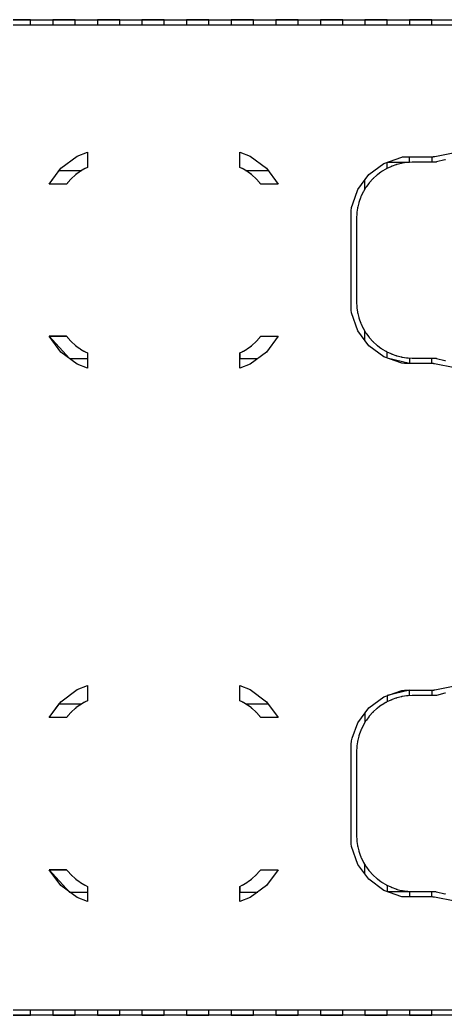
# Model space of a CAD drawing. Header units: metres. Extents: x 141.4 to 191.3, y -114.8 to -61.9.
# Drawn here: x 160.71 to 163.14, y -81.53 to -75.84 of the extents above; entities that cross this region are included whole.
import ezdxf

# ---------------------------------------------------------------- set-up
doc = ezdxf.new("R2010")
doc.units = ezdxf.units.M

msp = doc.modelspace()

# ---------------------------------------------------------------- linework, layer by layer
for points in [[(160.602, -75.8433), (163.9035, -75.8433)], [(163.1945, -75.8735), (163.067, -75.8735), (163.067, -75.8433), (162.9395, -75.8433), (162.9395, -75.8735), (162.812, -75.8735), (162.812, -75.8433), (162.6845, -75.8433), (162.6845, -75.8735), (162.557, -75.8735), (162.557, -75.8433), (162.4295, -75.8433), (162.4295, -75.8735), (162.302, -75.8735), (162.302, -75.8433), (162.1745, -75.8433), (162.1745, -75.8735), (162.047, -75.8735), (162.047, -75.8433), (161.9195, -75.8433), (161.9195, -75.8735), (161.792, -75.8735), (161.792, -75.8433), (161.6645, -75.8433), (161.6645, -75.8735), (161.537, -75.8735), (161.537, -75.8433), (161.4095, -75.8433), (161.4095, -75.8735), (161.282, -75.8735), (161.282, -75.8433), (161.1545, -75.8433), (161.1545, -75.8735), (161.027, -75.8735), (161.027, -75.8433), (160.8995, -75.8433), (160.8995, -75.8735), (160.772, -75.8735), (160.772, -75.8433), (160.6445, -75.8433)], [(163.8545, -75.8735), (160.5414, -75.8735)], [(160.8786, -76.781), (160.946, -76.691), (161.0386, -76.6216), (161.0985, -76.5993), (161.0985, -76.6859), (161.0852, -76.6922), (161.0833, -76.6931), (161.0815, -76.6941), (161.0796, -76.6951), (161.0778, -76.6961), (161.0579, -76.7081), (161.0561, -76.7092), (161.0543, -76.7104), (161.0526, -76.7115), (161.0509, -76.7128), (161.0322, -76.7266), (161.0305, -76.7279), (161.0289, -76.7292), (161.0273, -76.7305), (161.0257, -76.7319), (161.0085, -76.7476), (161.007, -76.749), (161.0055, -76.7505), (161.004, -76.752), (161.0026, -76.7535), (160.9869, -76.7707), (160.9855, -76.7723), (160.9842, -76.7739), (160.9829, -76.7755), (160.9816, -76.7772), (160.9788, -76.781), (160.8786, -76.781), (160.9363, -76.7039), (161.065, -76.7039)], [(161.9685, -76.6859), (161.9685, -76.5993), (162.0284, -76.6216), (162.121, -76.691), (162.1884, -76.781), (162.0882, -76.781), (162.0854, -76.7772), (162.0841, -76.7755), (162.0828, -76.7739), (162.0815, -76.7723), (162.0801, -76.7707), (162.0644, -76.7535), (162.063, -76.752), (162.0615, -76.7505), (162.06, -76.749), (162.0585, -76.7476), (162.0413, -76.7319), (162.0397, -76.7305), (162.0381, -76.7292), (162.0365, -76.7279), (162.0348, -76.7266), (162.0161, -76.7128), (162.0144, -76.7115), (162.0127, -76.7104), (162.0109, -76.7092), (162.0091, -76.7081), (161.9892, -76.6961), (161.9874, -76.6951), (161.9855, -76.6941), (161.9837, -76.6931), (161.9818, -76.6922), (161.9685, -76.6859)], [(163.1979, -77.8315), (163.0815, -77.8084), (163.0795, -77.808), (163.0774, -77.8076), (163.0753, -77.8074), (163.0733, -77.8071), (163.071, -77.8069), (163.0689, -77.8067), (163.0669, -77.8066), (163.0648, -77.8065), (163.0627, -77.8065), (162.9097, -77.8065), (162.8944, -77.8051), (162.7917, -77.7691), (162.7061, -77.7059), (162.6429, -77.6203), (162.6069, -77.5176), (162.6055, -77.5023), (162.6055, -76.9297), (162.6064, -76.9197), (162.6069, -76.9144), (162.6141, -76.8941), (162.6429, -76.8117), (162.7061, -76.7261), (162.7917, -76.6629), (162.8944, -76.6269), (162.8997, -76.6264), (162.9097, -76.6255), (163.0627, -76.6255), (163.0648, -76.6255), (163.0669, -76.6254), (163.0689, -76.6253), (163.071, -76.6251), (163.0733, -76.6249), (163.0753, -76.6246), (163.0774, -76.6244), (163.0795, -76.624), (163.0815, -76.6236), (163.0838, -76.6232), (163.1979, -76.6005)], [(163.1443, -76.642), (163.1423, -76.6424), (163.1403, -76.6429), (163.0926, -76.6548), (163.0906, -76.6554), (163.0886, -76.656), (163.0885, -76.656), (162.9585, -76.656), (162.9564, -76.656), (162.9543, -76.6561), (162.9311, -76.6572), (162.929, -76.6574), (162.9269, -76.6576), (162.9248, -76.6578), (162.9227, -76.6581), (162.8997, -76.6615), (162.8976, -76.6618), (162.8956, -76.6622), (162.8935, -76.6626), (162.8915, -76.6631), (162.8689, -76.6688), (162.8669, -76.6693), (162.8649, -76.6699), (162.8629, -76.6705), (162.8609, -76.6712), (162.839, -76.679), (162.837, -76.6798), (162.8351, -76.6805), (162.8332, -76.6814), (162.8313, -76.6822), (162.8102, -76.6922), (162.8083, -76.6931), (162.8065, -76.6941), (162.8046, -76.6951), (162.8028, -76.6961), (162.7829, -76.7081), (162.7811, -76.7092), (162.7793, -76.7104), (162.7776, -76.7115), (162.7759, -76.7128), (162.7572, -76.7266), (162.7555, -76.7279), (162.7539, -76.7292), (162.7523, -76.7305), (162.7507, -76.7319), (162.7335, -76.7476), (162.732, -76.749), (162.7305, -76.7505), (162.729, -76.752), (162.7276, -76.7535), (162.7119, -76.7707), (162.7105, -76.7723), (162.7092, -76.7739), (162.7079, -76.7755), (162.7066, -76.7772), (162.6928, -76.7959), (162.6915, -76.7976), (162.6904, -76.7993), (162.6892, -76.8011), (162.6881, -76.8029), (162.6761, -76.8228), (162.6751, -76.8246), (162.6741, -76.8265), (162.6731, -76.8283), (162.6722, -76.8302), (162.6622, -76.8513), (162.6614, -76.8532), (162.6605, -76.8551), (162.6598, -76.857), (162.659, -76.859), (162.6512, -76.8809), (162.6512, -76.8809), (162.6506, -76.8827), (162.6499, -76.8848), (162.6493, -76.8868), (162.6488, -76.8889), (162.6431, -76.9115), (162.6426, -76.9135), (162.6422, -76.9156), (162.6418, -76.9176), (162.6415, -76.9197), (162.6381, -76.9427), (162.6378, -76.9448), (162.6376, -76.9469), (162.6374, -76.949), (162.6372, -76.9511), (162.6361, -76.9743), (162.636, -76.9764), (162.636, -76.9785), (162.636, -77.4535), (162.636, -77.4556), (162.6361, -77.4577), (162.6372, -77.4809)], [(162.812, -76.6913), (162.812, -76.6558), (162.9395, -76.6568), (162.9395, -76.6255)], [(163.067, -76.6254), (163.067, -76.656)], [(162.002, -76.7039), (162.1307, -76.7039)], [(162.6845, -76.8088), (162.6845, -76.7552)], [(162.6372, -77.4809), (162.6374, -77.483), (162.6376, -77.4851), (162.6378, -77.4872), (162.6381, -77.4893), (162.6415, -77.5123), (162.6418, -77.5144), (162.6422, -77.5164), (162.6426, -77.5185), (162.6431, -77.5205), (162.6488, -77.5431), (162.6493, -77.5451), (162.6499, -77.5471), (162.6505, -77.5491), (162.6512, -77.5511), (162.659, -77.573), (162.6598, -77.575), (162.6605, -77.5769), (162.6614, -77.5788), (162.6622, -77.5807), (162.6722, -77.6018), (162.6731, -77.6037), (162.6741, -77.6055), (162.6751, -77.6074), (162.6761, -77.6092), (162.6881, -77.6291), (162.6892, -77.6309), (162.6904, -77.6327), (162.6915, -77.6344), (162.6928, -77.6361), (162.7066, -77.6548), (162.7079, -77.6565), (162.7092, -77.6581), (162.7105, -77.6597), (162.7119, -77.6613), (162.7276, -77.6785), (162.729, -77.68), (162.7305, -77.6815), (162.732, -77.683), (162.7335, -77.6844), (162.7507, -77.7001), (162.7523, -77.7015), (162.7539, -77.7028), (162.7555, -77.7041), (162.7572, -77.7054), (162.7759, -77.7192), (162.7776, -77.7205), (162.7793, -77.7216), (162.7811, -77.7228), (162.7829, -77.7239), (162.8028, -77.7359), (162.8046, -77.7369), (162.8065, -77.7379), (162.8083, -77.7389), (162.8102, -77.7398), (162.8313, -77.7498), (162.8332, -77.7506), (162.8351, -77.7515), (162.837, -77.7522), (162.839, -77.753), (162.8609, -77.7608), (162.8609, -77.7608), (162.8611, -77.7609), (162.863, -77.7615), (162.865, -77.7621), (162.8669, -77.7627), (162.8689, -77.7632), (162.8915, -77.7689), (162.8935, -77.7694), (162.8956, -77.7698), (162.8976, -77.7702), (162.8997, -77.7705), (162.9227, -77.7739), (162.9248, -77.7742), (162.9269, -77.7744), (162.929, -77.7746), (162.9311, -77.7748), (162.9543, -77.7759), (162.9564, -77.776), (162.9585, -77.776), (163.0885, -77.776), (163.0885, -77.776), (163.0906, -77.7766), (163.0926, -77.7772), (163.1403, -77.7891), (163.1423, -77.7896), (163.1443, -77.79)], [(160.8786, -77.651), (160.9788, -77.651), (160.8786, -77.651), (160.9788, -77.651), (160.9816, -77.6548), (160.9829, -77.6565), (160.9842, -77.6581), (160.9855, -77.6597), (160.9869, -77.6613), (161.0026, -77.6785), (161.004, -77.68), (161.0055, -77.6815), (161.007, -77.683), (161.0085, -77.6844), (161.0257, -77.7001), (161.0273, -77.7015), (161.0289, -77.7028), (161.0305, -77.7041), (161.0322, -77.7054), (161.0509, -77.7192), (161.0526, -77.7205), (161.0543, -77.7216), (161.0561, -77.7228), (161.0579, -77.7239), (161.0778, -77.7359), (161.0796, -77.7369), (161.0815, -77.7379), (161.0833, -77.7389), (161.0852, -77.7398), (161.0985, -77.7461), (161.0985, -77.8327), (161.0386, -77.8104), (160.946, -77.741), (160.8786, -77.651), (160.996, -77.7785), (161.0985, -77.7785)], [(161.9685, -77.7461), (161.9818, -77.7398), (161.9837, -77.7389), (161.9855, -77.7379), (161.9874, -77.7369), (161.9892, -77.7359), (162.0091, -77.7239), (162.0109, -77.7228), (162.0127, -77.7216), (162.0144, -77.7205), (162.0161, -77.7192), (162.0348, -77.7054), (162.0365, -77.7041), (162.0381, -77.7028), (162.0397, -77.7015), (162.0413, -77.7001), (162.0585, -77.6844), (162.06, -77.683), (162.0615, -77.6815), (162.063, -77.68), (162.0644, -77.6785), (162.0801, -77.6613), (162.0815, -77.6597), (162.0828, -77.6581), (162.0841, -77.6565), (162.0854, -77.6548), (162.0882, -77.651), (162.1884, -77.651), (162.121, -77.741), (162.0284, -77.8104), (161.9685, -77.8327), (161.9685, -77.7461), (161.9685, -77.7785), (162.071, -77.7785)], [(162.6845, -77.6768), (162.6845, -77.6232)], [(162.9395, -77.7752), (162.9395, -77.8065), (162.812, -77.7762), (162.812, -77.7407)], [(163.067, -77.8066), (163.067, -77.776)], [(160.8786, -79.829), (160.946, -79.739), (161.0386, -79.6696), (161.0985, -79.6473), (161.0985, -79.7339), (161.0852, -79.7402), (161.0833, -79.7411), (161.0815, -79.7421), (161.0796, -79.7431), (161.0778, -79.7441), (161.0579, -79.7561), (161.0561, -79.7572), (161.0543, -79.7584), (161.0526, -79.7595), (161.0509, -79.7608), (161.0322, -79.7746), (161.0305, -79.7759), (161.0289, -79.7772), (161.0273, -79.7785), (161.0257, -79.7799), (161.0085, -79.7956), (161.007, -79.797), (161.0055, -79.7985), (161.004, -79.8), (161.0026, -79.8015), (160.9869, -79.8187), (160.9855, -79.8203), (160.9842, -79.8219), (160.9829, -79.8235), (160.9816, -79.8252), (160.9788, -79.829), (160.8786, -79.829), (160.9363, -79.7519), (161.065, -79.7519)], [(161.9685, -79.7339), (161.9685, -79.6473), (162.0284, -79.6696), (162.121, -79.739), (162.1884, -79.829), (162.0882, -79.829), (162.0854, -79.8252), (162.0841, -79.8235), (162.0828, -79.8219), (162.0815, -79.8203), (162.0801, -79.8187), (162.0644, -79.8015), (162.063, -79.8), (162.0615, -79.7985), (162.06, -79.797), (162.0585, -79.7956), (162.0413, -79.7799), (162.0397, -79.7785), (162.0381, -79.7772), (162.0365, -79.7759), (162.0348, -79.7746), (162.0161, -79.7608), (162.0144, -79.7595), (162.0127, -79.7584), (162.0109, -79.7572), (162.0091, -79.7561), (161.9892, -79.7441), (161.9874, -79.7431), (161.9855, -79.7421), (161.9837, -79.7411), (161.9818, -79.7402), (161.9685, -79.7339)], [(163.1979, -80.8795), (163.0815, -80.8564), (163.0795, -80.856), (163.0774, -80.8556), (163.0753, -80.8554), (163.0733, -80.8551), (163.071, -80.8549), (163.0689, -80.8547), (163.0669, -80.8546), (163.0648, -80.8545), (163.0627, -80.8545), (162.9097, -80.8545), (162.8944, -80.8531), (162.7917, -80.8171), (162.7061, -80.7539), (162.6429, -80.6683), (162.6069, -80.5656), (162.6055, -80.5503), (162.6055, -79.9777), (162.6064, -79.9677), (162.6069, -79.9624), (162.612, -79.9478), (162.6429, -79.8597), (162.7061, -79.7741), (162.7917, -79.7109), (162.8944, -79.6749), (162.8997, -79.6744), (162.9097, -79.6735), (163.0627, -79.6735), (163.0648, -79.6735), (163.0669, -79.6734), (163.0689, -79.6733), (163.071, -79.6731), (163.0733, -79.6729), (163.0753, -79.6726), (163.0774, -79.6724), (163.0795, -79.672), (163.0815, -79.6716), (163.0838, -79.6712), (163.1979, -79.6485)], [(163.1443, -79.69), (163.1423, -79.6904), (163.1403, -79.6909), (163.0926, -79.7028), (163.0906, -79.7034), (163.0886, -79.704), (163.0885, -79.704), (162.9585, -79.704), (162.9564, -79.704), (162.9543, -79.7041), (162.9311, -79.7052), (162.929, -79.7054), (162.9269, -79.7056), (162.9248, -79.7058), (162.9227, -79.7061), (162.8997, -79.7095), (162.8976, -79.7098), (162.8956, -79.7102), (162.8935, -79.7106), (162.8915, -79.7111), (162.8689, -79.7168), (162.8669, -79.7173), (162.8649, -79.7179), (162.8629, -79.7185), (162.8609, -79.7192), (162.839, -79.727), (162.837, -79.7278), (162.8351, -79.7285), (162.8332, -79.7294), (162.8313, -79.7302), (162.8102, -79.7402), (162.8083, -79.7411), (162.8065, -79.7421), (162.8046, -79.7431), (162.8028, -79.7441), (162.7829, -79.7561), (162.7811, -79.7572), (162.7793, -79.7584), (162.7776, -79.7595), (162.7759, -79.7608), (162.7572, -79.7746), (162.7555, -79.7759), (162.7539, -79.7772), (162.7523, -79.7785), (162.7507, -79.7799), (162.7335, -79.7956), (162.732, -79.797), (162.7305, -79.7985), (162.729, -79.8), (162.7276, -79.8015), (162.7119, -79.8187), (162.7105, -79.8203), (162.7092, -79.8219), (162.7079, -79.8235), (162.7066, -79.8252), (162.6928, -79.8439), (162.6915, -79.8456), (162.6904, -79.8473), (162.6892, -79.8491), (162.6881, -79.8509), (162.6761, -79.8708), (162.6751, -79.8726), (162.6741, -79.8745), (162.6731, -79.8763), (162.6722, -79.8782), (162.6622, -79.8993), (162.6614, -79.9012), (162.6605, -79.9031), (162.6598, -79.905), (162.659, -79.907), (162.6512, -79.9289), (162.6512, -79.9289), (162.6506, -79.9307), (162.6499, -79.9328), (162.6493, -79.9348), (162.6488, -79.9369), (162.6431, -79.9595), (162.6426, -79.9615), (162.6422, -79.9636), (162.6418, -79.9656), (162.6415, -79.9677), (162.6381, -79.9907), (162.6378, -79.9928), (162.6376, -79.9949), (162.6374, -79.997), (162.6372, -79.9991), (162.6361, -80.0223)], [(162.9395, -79.7048), (162.9395, -79.6735), (162.812, -79.7038), (162.812, -79.7393)], [(163.067, -79.6734), (163.067, -79.704)], [(162.002, -79.7519), (162.1307, -79.7519)], [(162.6845, -79.8032), (162.6845, -79.8568)], [(162.6361, -80.0223), (162.636, -80.0244), (162.636, -80.0265), (162.636, -80.5015), (162.636, -80.5036), (162.6361, -80.5057), (162.6372, -80.5289), (162.6374, -80.531), (162.6376, -80.5331), (162.6378, -80.5352), (162.6381, -80.5373), (162.6415, -80.5603), (162.6418, -80.5624), (162.6422, -80.5644), (162.6426, -80.5665), (162.6431, -80.5685), (162.6488, -80.5911), (162.6493, -80.5931), (162.6499, -80.5951), (162.6505, -80.5971), (162.6512, -80.5991), (162.659, -80.621), (162.6598, -80.623), (162.6605, -80.6249), (162.6614, -80.6268), (162.6622, -80.6287), (162.6722, -80.6498), (162.6731, -80.6517), (162.6741, -80.6535), (162.6751, -80.6554), (162.6761, -80.6572), (162.6881, -80.6771), (162.6892, -80.6789), (162.6904, -80.6807), (162.6915, -80.6824), (162.6928, -80.6841), (162.7066, -80.7028), (162.7079, -80.7045), (162.7092, -80.7061), (162.7105, -80.7077), (162.7119, -80.7093), (162.7276, -80.7265), (162.729, -80.728), (162.7305, -80.7295), (162.732, -80.731), (162.7335, -80.7324), (162.7507, -80.7481), (162.7523, -80.7495), (162.7539, -80.7508), (162.7555, -80.7521), (162.7572, -80.7534), (162.7759, -80.7672), (162.7776, -80.7685), (162.7793, -80.7696), (162.7811, -80.7708), (162.7829, -80.7719), (162.8028, -80.7839), (162.8046, -80.7849), (162.8065, -80.7859), (162.8083, -80.7869), (162.8102, -80.7878), (162.8313, -80.7978), (162.8332, -80.7986), (162.8351, -80.7995), (162.837, -80.8002), (162.839, -80.801), (162.8609, -80.8088), (162.8609, -80.8088), (162.8611, -80.8089), (162.863, -80.8095), (162.865, -80.8101), (162.8669, -80.8107), (162.8689, -80.8112), (162.8915, -80.8169), (162.8935, -80.8174), (162.8956, -80.8178), (162.8976, -80.8182), (162.8997, -80.8185), (162.9227, -80.8219), (162.9248, -80.8222), (162.9269, -80.8224), (162.929, -80.8226), (162.9311, -80.8228), (162.9543, -80.8239), (162.9564, -80.824), (162.9585, -80.824), (163.0885, -80.824), (163.0885, -80.824), (163.0906, -80.8246), (163.0926, -80.8252), (163.1403, -80.8371), (163.1423, -80.8376), (163.1443, -80.838)], [(162.6845, -80.7248), (162.6845, -80.6712)], [(160.8786, -80.699), (160.9788, -80.699), (160.8786, -80.699), (160.9788, -80.699), (160.9816, -80.7028), (160.9829, -80.7045), (160.9842, -80.7061), (160.9855, -80.7077), (160.9869, -80.7093), (161.0026, -80.7265), (161.004, -80.728), (161.0055, -80.7295), (161.007, -80.731), (161.0085, -80.7324), (161.0257, -80.7481), (161.0273, -80.7495), (161.0289, -80.7508), (161.0305, -80.7521), (161.0322, -80.7534), (161.0509, -80.7672), (161.0526, -80.7685), (161.0543, -80.7696), (161.0561, -80.7708), (161.0579, -80.7719), (161.0778, -80.7839), (161.0796, -80.7849), (161.0815, -80.7859), (161.0833, -80.7869), (161.0852, -80.7878), (161.0985, -80.7941), (161.0985, -80.8807), (161.0386, -80.8584), (160.946, -80.789), (160.8786, -80.699), (160.996, -80.8265), (161.0985, -80.8265)], [(161.9685, -80.7941), (161.9818, -80.7878), (161.9837, -80.7869), (161.9855, -80.7859), (161.9874, -80.7849), (161.9892, -80.7839), (162.0091, -80.7719), (162.0109, -80.7708), (162.0127, -80.7696), (162.0144, -80.7685), (162.0161, -80.7672), (162.0348, -80.7534), (162.0365, -80.7521), (162.0381, -80.7508), (162.0397, -80.7495), (162.0413, -80.7481), (162.0585, -80.7324), (162.06, -80.731), (162.0615, -80.7295), (162.063, -80.728), (162.0644, -80.7265), (162.0801, -80.7093), (162.0815, -80.7077), (162.0828, -80.7061), (162.0841, -80.7045), (162.0854, -80.7028), (162.0882, -80.699), (162.1884, -80.699), (162.121, -80.789), (162.0284, -80.8584), (161.9685, -80.8807), (161.9685, -80.7941), (161.9685, -80.8265), (162.071, -80.8265)], [(162.812, -80.7887), (162.812, -80.8242), (162.9395, -80.8232), (162.9395, -80.8545)], [(163.067, -80.8546), (163.067, -80.824)], [(167.5729, -81.5297), (158.3034, -81.5297)], [(158.3559, -81.4995), (165.7016, -81.4995)], [(160.6445, -81.5297), (160.772, -81.5297), (160.772, -81.4995), (160.8995, -81.4995), (160.8995, -81.5297), (161.027, -81.5297), (161.027, -81.4995), (161.1545, -81.4995), (161.1545, -81.5297), (161.282, -81.5297), (161.282, -81.4995), (161.4095, -81.4995), (161.4095, -81.5297), (161.537, -81.5297), (161.537, -81.4995), (161.6645, -81.4995), (161.6645, -81.5297), (161.792, -81.5297), (161.792, -81.4995), (161.9195, -81.4995), (161.9195, -81.5297), (162.047, -81.5297), (162.047, -81.4995), (162.1745, -81.4995), (162.1745, -81.5297), (162.302, -81.5297), (162.302, -81.4995), (162.4295, -81.4995), (162.4295, -81.5297), (162.557, -81.5297), (162.557, -81.4995), (162.6845, -81.4995), (162.6845, -81.5297), (162.812, -81.5297), (162.812, -81.4995), (162.9395, -81.4995), (162.9395, -81.5297), (163.067, -81.5297), (163.067, -81.4995), (163.1945, -81.4995)]]:
    msp.add_lwpolyline(points)

doc.saveas('drawing.dxf')
